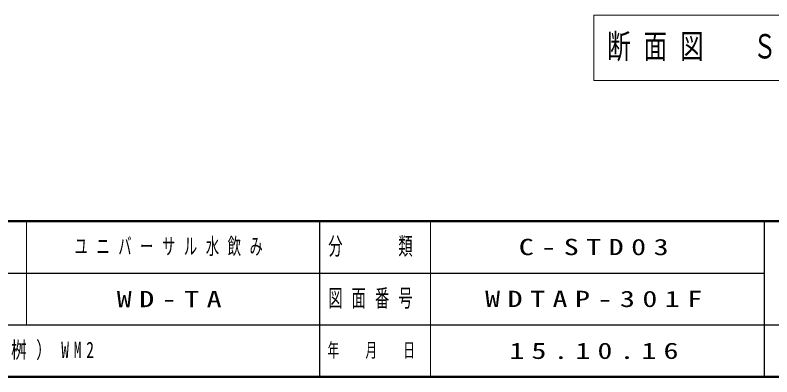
# Model space of a CAD drawing. Units: millimetres on the paper, scale 1:20. Extents: x -365 to 0, y -33 to 257.
# Drawn here: x -171 to -69, y 0 to 48.8 of the extents above; entities that cross this region are included whole.
import ezdxf

# ---------------------------------------------------------------- set-up
doc = ezdxf.new("R2010")
doc.units = ezdxf.units.MM
doc.layers.add('LY_1', color=7, linetype='Continuous', lineweight=25)
doc.layers.add('LY_5', color=7, linetype='Continuous', lineweight=13)
doc.styles.add('ＭＳ ゴシック', font='')
doc.styles.get('ＭＳ ゴシック').set_extended_font_data('MS Gothic')

msp = doc.modelspace()

# ---------------------------------------------------------------- linework, layer by layer
at = {"layer": 'LY_1', "lineweight": 13}
for p, q in [((-92.969, 48.792), (-92.969, 39.992)), ((-45.169, 48.792), (-92.969, 48.792)), ((-92.969, 39.992), (-45.169, 39.992))]:
    msp.add_line(p, q, dxfattribs=at)
at = {"layer": 'LY_5', "lineweight": 50}
for p, q in [((-365, 21), (0, 21)), ((-365, 0), (0, 0))]:
    msp.add_line(p, q, dxfattribs=at)
at = {"layer": 'LY_5'}
for p, q in [((-169.5, 21), (-169.5, 7)), ((-115, 21), (-115, 0))]:
    msp.add_line(p, q, dxfattribs=at)
at = {"layer": 'LY_5', "color": 211, "lineweight": 25}
for p, q in [((-130, 21), (-130, 0)), ((-70, 21), (-70, 0)), ((-182.5, 14), (-70, 14)), ((-237.5, 7), (0, 7))]:
    msp.add_line(p, q, dxfattribs=at)

# ---------------------------------------------------------------- texts
at = {"layer": 'LY_1', "attachment_point": 5, "style": 'ＭＳ ゴシック'}
for s, insert, char_height in [('\\T1.56;\\W0.7;断面図\u3000Ｓ＝１／20', (-69.069, 44.392), 3.299), ('\\T1.64;\\W0.6;ユニバーサル水飲み', (-149.75, 17.5), 2.199), ('\\T1.5;\\W1.35;C-STD03', (-92.5, 17.5), 2.199), ('\\T1.5;\\W1.35;WD-TA', (-149.75, 10.5), 2.199), ('\\T1.5;\\W1.35;WDTAP-301F', (-92.5, 10.5), 2.199), ('\\T1.61;\\W0.7;ＰＣ（擬石排水桝）WM2', (-177.5, 3.5), 2.199), ('\\T1.47;\\W1.35;15.10.16', (-92.5, 3.5), 2.199)]:
    msp.add_mtext(s, dxfattribs=dict(at, insert=insert, char_height=char_height))
at = {"layer": 'LY_5', "color": 4, "attachment_point": 5, "style": 'ＭＳ ゴシック'}
for s, insert, char_height in [('\\T1.64;\\W0.6;分\u3000\u3000類', (-122.5, 17.5), 2.346), ('\\T1.64;\\W0.6;図面番号', (-122.5, 10.5), 2.346), ('\\T1.64;\\W0.6;年\u3000月\u3000日', (-122.5, 3.5), 1.906)]:
    msp.add_mtext(s, dxfattribs=dict(at, insert=insert, char_height=char_height))

doc.saveas('drawing.dxf')
